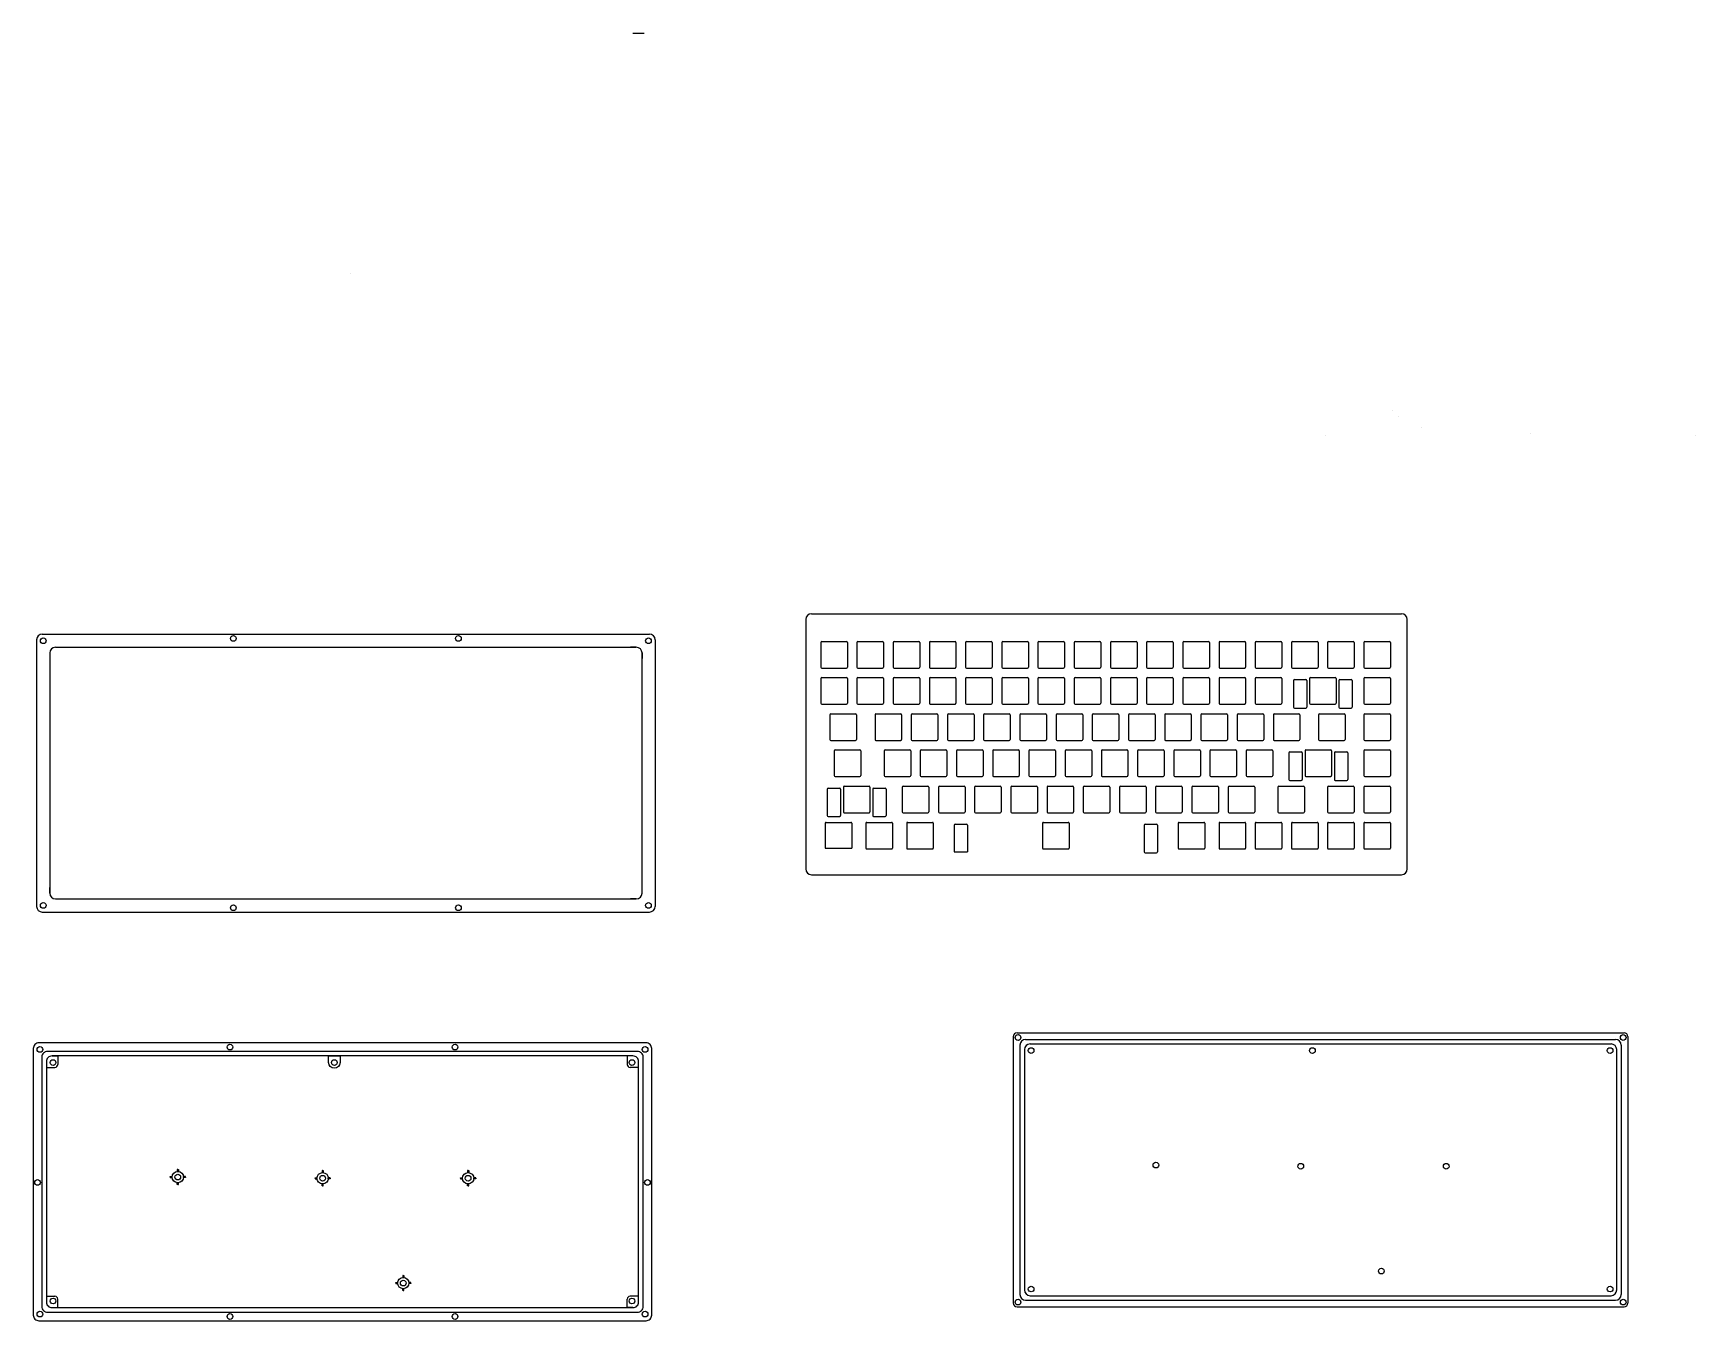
# Model space of a CAD drawing. Header units: millimetres. Extents: x -520 to 355, y 72 to 750.
import ezdxf

# ---------------------------------------------------------------- set-up
doc = ezdxf.new("R2010")
doc.units = ezdxf.units.MM

msp = doc.modelspace()

# ---------------------------------------------------------------- linework, layer by layer
at = {"color": 244}
for p, q in [((-204.25, 750.15), (-198.25, 750.15)), ((-352.75, 623.65), (-352.75, 623.65))]:
    msp.add_line(p, q, dxfattribs=at)
at = {"color": 139, "lineweight": 0}
for p, q in [((195.56, 551.45), (195.56, 551.45)), ((198.33, 548.64), (198.33, 548.64)), ((210.71, 542.59), (210.71, 542.59)), ((160.07, 538.33), (160.07, 538.33)), ((267.97, 539.34), (267.97, 539.34)), ((354.95, 538.33), (354.95, 538.33))]:
    msp.add_line(p, q, dxfattribs=at)
for p, q in [((-113.24, 441.53), (-113.24, 310.23)), ((-110.24, 444.53), (200.16, 444.53)), ((203.16, 310.23), (203.16, 441.53)), ((-517.94, 430.85), (-517.94, 290.55)), ((-514.94, 433.85), (-195.54, 433.85)), ((-192.54, 430.85), (-192.54, 290.55)), ((-105.41, 429.51), (-105.41, 416.51)), ((-104.91, 430.01), (-91.91, 430.01)), ((-91.41, 429.51), (-91.41, 416.51)), ((-86.36, 429.51), (-86.36, 416.51)), ((-85.86, 430.01), (-72.86, 430.01)), ((-72.36, 429.51), (-72.36, 416.51)), ((-67.31, 429.51), (-67.31, 416.51)), ((-66.81, 430.01), (-53.81, 430.01)), ((-53.31, 429.51), (-53.31, 416.51)), ((-48.26, 429.51), (-48.26, 416.51)), ((-47.76, 430.01), (-34.76, 430.01)), ((-34.26, 429.51), (-34.26, 416.51)), ((-29.21, 429.51), (-29.21, 416.51)), ((-28.71, 430.01), (-15.71, 430.01)), ((-15.21, 429.51), (-15.21, 416.51)), ((-10.16, 429.51), (-10.16, 416.51)), ((-9.66, 430.01), (3.34, 430.01)), ((3.84, 429.51), (3.84, 416.51)), ((8.89, 429.51), (8.89, 416.51)), ((9.39, 430.01), (22.39, 430.01)), ((22.89, 429.51), (22.89, 416.51)), ((27.94, 429.51), (27.94, 416.51)), ((28.44, 430.01), (41.44, 430.01)), ((41.94, 429.51), (41.94, 416.51)), ((46.99, 429.51), (46.99, 416.51)), ((47.49, 430.01), (60.49, 430.01)), ((60.99, 429.51), (60.99, 416.51)), ((66.04, 429.51), (66.04, 416.51)), ((66.54, 430.01), (79.54, 430.01)), ((80.04, 429.51), (80.04, 416.51)), ((85.09, 429.51), (85.09, 416.51)), ((85.59, 430.01), (98.59, 430.01)), ((99.09, 429.51), (99.09, 416.51)), ((104.14, 429.51), (104.14, 416.51)), ((104.64, 430.01), (117.64, 430.01)), ((118.14, 429.51), (118.14, 416.51)), ((123.19, 429.51), (123.19, 416.51)), ((123.69, 430.01), (136.69, 430.01)), ((137.19, 429.51), (137.19, 416.51)), ((142.24, 429.51), (142.24, 416.51)), ((142.74, 430.01), (155.74, 430.01)), ((156.24, 429.51), (156.24, 416.51)), ((161.29, 429.51), (161.29, 416.51)), ((161.79, 430.01), (174.79, 430.01)), ((175.29, 429.51), (175.29, 416.51)), ((180.34, 429.51), (180.34, 416.51)), ((180.84, 430.01), (193.84, 430.01)), ((194.34, 429.51), (194.34, 416.51)), ((-511.04, 423.95), (-511.04, 297.45)), ((-511.04, 423.95), (-511.04, 420.95)), ((-508.04, 426.95), (-202.44, 426.95)), ((-508.04, 426.95), (-505.04, 426.95)), ((-202.44, 426.95), (-205.44, 426.95)), ((-202.44, 426.95), (-203.94, 426.95)), ((-199.44, 297.45), (-199.44, 423.95)), ((-199.44, 423.95), (-199.44, 420.95)), ((-104.91, 416.01), (-91.91, 416.01)), ((-85.86, 416.01), (-72.86, 416.01)), ((-66.81, 416.01), (-53.81, 416.01)), ((-47.76, 416.01), (-34.76, 416.01)), ((-28.71, 416.01), (-15.71, 416.01)), ((-9.66, 416.01), (3.34, 416.01)), ((9.39, 416.01), (22.39, 416.01)), ((28.44, 416.01), (41.44, 416.01)), ((47.49, 416.01), (60.49, 416.01)), ((66.54, 416.01), (79.54, 416.01)), ((85.59, 416.01), (98.59, 416.01)), ((104.64, 416.01), (117.64, 416.01)), ((123.69, 416.01), (136.69, 416.01)), ((142.74, 416.01), (155.74, 416.01)), ((161.79, 416.01), (174.79, 416.01)), ((180.84, 416.01), (193.84, 416.01)), ((-105.41, 410.46), (-105.41, 397.46)), ((-104.91, 410.96), (-91.91, 410.96)), ((-91.41, 410.46), (-91.41, 397.46)), ((-86.36, 410.46), (-86.36, 397.46)), ((-85.86, 410.96), (-72.86, 410.96)), ((-72.36, 410.46), (-72.36, 397.46)), ((-67.31, 410.46), (-67.31, 397.46)), ((-66.81, 410.96), (-53.81, 410.96)), ((-53.31, 410.46), (-53.31, 397.46)), ((-48.26, 410.46), (-48.26, 397.46)), ((-47.76, 410.96), (-34.76, 410.96)), ((-34.26, 410.46), (-34.26, 397.46)), ((-29.21, 410.46), (-29.21, 397.46)), ((-28.71, 410.96), (-15.71, 410.96)), ((-15.21, 410.46), (-15.21, 397.46)), ((-10.16, 410.46), (-10.16, 397.46)), ((-9.66, 410.96), (3.34, 410.96)), ((3.84, 410.46), (3.84, 397.46)), ((8.89, 410.46), (8.89, 397.46)), ((9.39, 410.96), (22.39, 410.96)), ((22.89, 410.46), (22.89, 397.46)), ((27.94, 410.46), (27.94, 397.46)), ((28.44, 410.96), (41.44, 410.96)), ((41.94, 410.46), (41.94, 397.46)), ((46.99, 410.46), (46.99, 397.46)), ((47.49, 410.96), (60.49, 410.96)), ((60.99, 410.46), (60.99, 397.46)), ((66.04, 410.46), (66.04, 397.46)), ((66.54, 410.96), (79.54, 410.96)), ((80.04, 410.46), (80.04, 397.46)), ((85.09, 410.46), (85.09, 397.46)), ((85.59, 410.96), (98.59, 410.96)), ((99.09, 410.46), (99.09, 397.46)), ((104.14, 410.46), (104.14, 397.46)), ((104.64, 410.96), (117.64, 410.96)), ((118.14, 410.46), (118.14, 397.46)), ((123.19, 410.46), (123.19, 397.46)), ((123.69, 410.96), (136.69, 410.96)), ((137.19, 410.46), (137.19, 397.46)), ((143.32, 409.46), (143.32, 395.46)), ((143.82, 409.96), (149.82, 409.96)), ((150.32, 409.46), (150.32, 395.46)), ((151.76, 410.46), (151.76, 397.46)), ((152.26, 410.96), (165.26, 410.96)), ((165.76, 410.46), (165.76, 397.46)), ((167.2, 409.46), (167.2, 395.46)), ((167.7, 409.96), (173.7, 409.96)), ((174.2, 409.46), (174.2, 395.46)), ((180.34, 410.46), (180.34, 397.46)), ((180.84, 410.96), (193.84, 410.96)), ((194.34, 410.46), (194.34, 397.46)), ((-104.91, 396.96), (-91.91, 396.96)), ((-85.86, 396.96), (-72.86, 396.96)), ((-66.81, 396.96), (-53.81, 396.96)), ((-47.76, 396.96), (-34.76, 396.96)), ((-28.71, 396.96), (-15.71, 396.96)), ((-9.66, 396.96), (3.34, 396.96)), ((9.39, 396.96), (22.39, 396.96)), ((28.44, 396.96), (41.44, 396.96)), ((47.49, 396.96), (60.49, 396.96)), ((66.54, 396.96), (79.54, 396.96)), ((85.59, 396.96), (98.59, 396.96)), ((104.64, 396.96), (117.64, 396.96)), ((123.69, 396.96), (136.69, 396.96)), ((143.82, 394.96), (149.82, 394.96)), ((152.26, 396.96), (165.26, 396.96)), ((167.7, 394.96), (173.7, 394.96)), ((180.84, 396.96), (193.84, 396.96)), ((-100.65, 391.41), (-100.65, 378.41)), ((-100.15, 391.91), (-87.15, 391.91)), ((-86.65, 391.41), (-86.65, 378.41)), ((-76.84, 391.41), (-76.84, 378.41)), ((-76.34, 391.91), (-63.34, 391.91)), ((-62.84, 391.41), (-62.84, 378.41)), ((-57.79, 391.41), (-57.79, 378.41)), ((-57.29, 391.91), (-44.29, 391.91)), ((-43.79, 391.41), (-43.79, 378.41)), ((-38.74, 391.41), (-38.74, 378.41)), ((-38.24, 391.91), (-25.24, 391.91)), ((-24.74, 391.41), (-24.74, 378.41)), ((-19.69, 391.41), (-19.69, 378.41)), ((-19.19, 391.91), (-6.19, 391.91)), ((-5.69, 391.41), (-5.69, 378.41)), ((-0.64, 391.41), (-0.64, 378.41)), ((-0.14, 391.91), (12.86, 391.91)), ((13.36, 391.41), (13.36, 378.41)), ((18.41, 391.41), (18.41, 378.41)), ((18.91, 391.91), (31.91, 391.91)), ((32.41, 391.41), (32.41, 378.41)), ((37.46, 391.41), (37.46, 378.41)), ((37.96, 391.91), (50.96, 391.91)), ((51.46, 391.41), (51.46, 378.41)), ((56.51, 391.41), (56.51, 378.41)), ((57.01, 391.91), (70.01, 391.91)), ((70.51, 391.41), (70.51, 378.41)), ((75.56, 391.41), (75.56, 378.41)), ((76.06, 391.91), (89.06, 391.91)), ((89.56, 391.41), (89.56, 378.41)), ((94.61, 391.41), (94.61, 378.41)), ((95.11, 391.91), (108.11, 391.91)), ((108.61, 391.41), (108.61, 378.41)), ((113.66, 391.41), (113.66, 378.41)), ((114.16, 391.91), (127.16, 391.91)), ((127.66, 391.41), (127.66, 378.41)), ((132.71, 391.41), (132.71, 378.41)), ((133.21, 391.91), (146.21, 391.91)), ((146.71, 391.41), (146.71, 378.41)), ((156.52, 391.41), (156.52, 378.41)), ((157.02, 391.91), (170.02, 391.91)), ((170.52, 391.41), (170.52, 378.41)), ((180.34, 391.41), (180.34, 378.41)), ((180.84, 391.91), (193.84, 391.91)), ((194.34, 391.41), (194.34, 378.41)), ((-100.15, 377.91), (-87.15, 377.91)), ((-76.34, 377.91), (-63.34, 377.91)), ((-57.29, 377.91), (-44.29, 377.91)), ((-38.24, 377.91), (-25.24, 377.91)), ((-19.19, 377.91), (-6.19, 377.91)), ((-0.14, 377.91), (12.86, 377.91)), ((18.91, 377.91), (31.91, 377.91)), ((37.96, 377.91), (50.96, 377.91)), ((57.01, 377.91), (70.01, 377.91)), ((76.06, 377.91), (89.06, 377.91)), ((95.11, 377.91), (108.11, 377.91)), ((114.16, 377.91), (127.16, 377.91)), ((133.21, 377.91), (146.21, 377.91)), ((157.02, 377.91), (170.02, 377.91)), ((180.84, 377.91), (193.84, 377.91)), ((-98.27, 372.36), (-98.27, 359.36)), ((-97.77, 372.86), (-84.77, 372.86)), ((-84.27, 372.36), (-84.27, 359.36)), ((-72.08, 372.36), (-72.08, 359.36)), ((-71.58, 372.86), (-58.58, 372.86)), ((-58.08, 372.36), (-58.08, 359.36)), ((-53.03, 372.36), (-53.03, 359.36)), ((-52.53, 372.86), (-39.53, 372.86)), ((-39.03, 372.36), (-39.03, 359.36)), ((-33.98, 372.36), (-33.98, 359.36)), ((-33.48, 372.86), (-20.48, 372.86)), ((-19.98, 372.36), (-19.98, 359.36)), ((-14.93, 372.36), (-14.93, 359.36)), ((-14.43, 372.86), (-1.43, 372.86)), ((-0.93, 372.36), (-0.93, 359.36)), ((4.12, 372.36), (4.12, 359.36)), ((4.62, 372.86), (17.62, 372.86)), ((18.12, 372.36), (18.12, 359.36)), ((23.17, 372.36), (23.17, 359.36)), ((23.67, 372.86), (36.67, 372.86)), ((37.17, 372.36), (37.17, 359.36)), ((42.22, 372.36), (42.22, 359.36)), ((42.72, 372.86), (55.72, 372.86)), ((56.22, 372.36), (56.22, 359.36)), ((61.27, 372.36), (61.27, 359.36)), ((61.77, 372.86), (74.77, 372.86)), ((75.27, 372.36), (75.27, 359.36)), ((80.32, 372.36), (80.32, 359.36)), ((80.82, 372.86), (93.82, 372.86)), ((94.32, 372.36), (94.32, 359.36)), ((99.37, 372.36), (99.37, 359.36)), ((99.87, 372.86), (112.87, 372.86)), ((113.37, 372.36), (113.37, 359.36)), ((118.42, 372.36), (118.42, 359.36)), ((118.92, 372.86), (131.92, 372.86)), ((132.42, 372.36), (132.42, 359.36)), ((140.94, 371.36), (140.94, 357.36)), ((141.44, 371.86), (147.44, 371.86)), ((147.94, 371.36), (147.94, 357.36)), ((149.38, 372.36), (149.38, 359.36)), ((149.88, 372.86), (162.88, 372.86)), ((163.38, 372.36), (163.38, 359.36)), ((164.82, 371.36), (164.82, 357.36)), ((165.32, 371.86), (171.32, 371.86)), ((171.82, 371.36), (171.82, 357.36)), ((180.34, 372.36), (180.34, 359.36)), ((180.84, 372.86), (193.84, 372.86)), ((194.34, 372.36), (194.34, 359.36)), ((-97.77, 358.86), (-84.77, 358.86)), ((-71.58, 358.86), (-58.58, 358.86)), ((-52.53, 358.86), (-39.53, 358.86)), ((-33.48, 358.86), (-20.48, 358.86)), ((-14.43, 358.86), (-1.43, 358.86)), ((4.62, 358.86), (17.62, 358.86)), ((23.67, 358.86), (36.67, 358.86)), ((42.72, 358.86), (55.72, 358.86)), ((61.77, 358.86), (74.77, 358.86)), ((80.82, 358.86), (93.82, 358.86)), ((99.87, 358.86), (112.87, 358.86)), ((118.92, 358.86), (131.92, 358.86)), ((149.88, 358.86), (162.88, 358.86)), ((180.84, 358.86), (193.84, 358.86)), ((-101.94, 352.31), (-101.94, 338.31)), ((-101.44, 352.81), (-95.44, 352.81)), ((-94.94, 352.31), (-94.94, 338.31)), ((-93.51, 353.31), (-93.51, 340.31)), ((-93.01, 353.81), (-80.01, 353.81)), ((-79.51, 353.31), (-79.51, 340.31)), ((-78.07, 352.31), (-78.07, 338.31)), ((-77.57, 352.81), (-71.57, 352.81)), ((-71.07, 352.31), (-71.07, 338.31)), ((-62.55, 353.31), (-62.55, 340.31)), ((-62.05, 353.81), (-49.05, 353.81)), ((-48.55, 353.31), (-48.55, 340.31)), ((-43.5, 353.31), (-43.5, 340.31)), ((-43, 353.81), (-30, 353.81)), ((-29.5, 353.31), (-29.5, 340.31)), ((-24.45, 353.31), (-24.45, 340.31)), ((-23.95, 353.81), (-10.95, 353.81)), ((-10.45, 353.31), (-10.45, 340.31)), ((-5.4, 353.31), (-5.4, 340.31)), ((-4.9, 353.81), (8.1, 353.81)), ((8.6, 353.31), (8.6, 340.31)), ((13.65, 353.31), (13.65, 340.31)), ((14.15, 353.81), (27.15, 353.81)), ((27.65, 353.31), (27.65, 340.31)), ((32.7, 353.31), (32.7, 340.31)), ((33.2, 353.81), (46.2, 353.81)), ((46.7, 353.31), (46.7, 340.31)), ((51.75, 353.31), (51.75, 340.31)), ((52.25, 353.81), (65.25, 353.81)), ((65.75, 353.31), (65.75, 340.31)), ((70.8, 353.31), (70.8, 340.31)), ((71.3, 353.81), (84.3, 353.81)), ((84.8, 353.31), (84.8, 340.31)), ((89.85, 353.31), (89.85, 340.31)), ((90.35, 353.81), (103.35, 353.81)), ((103.85, 353.31), (103.85, 340.31)), ((108.9, 353.31), (108.9, 340.31)), ((109.4, 353.81), (122.4, 353.81)), ((122.9, 353.31), (122.9, 340.31)), ((135.09, 353.31), (135.09, 340.31)), ((135.59, 353.81), (148.59, 353.81)), ((141.44, 356.86), (147.44, 356.86)), ((149.09, 353.31), (149.09, 340.31)), ((161.29, 353.31), (161.29, 340.31)), ((161.79, 353.81), (174.79, 353.81)), ((165.32, 356.86), (171.32, 356.86)), ((175.29, 353.31), (175.29, 340.31)), ((180.34, 353.31), (180.34, 340.31)), ((180.84, 353.81), (193.84, 353.81)), ((194.34, 353.31), (194.34, 340.31)), ((-103.03, 334.26), (-103.03, 321.26)), ((-102.53, 334.76), (-89.53, 334.76)), ((-101.44, 337.81), (-95.44, 337.81)), ((-93.01, 339.81), (-80.01, 339.81)), ((-89.03, 334.26), (-89.03, 321.26)), ((-81.6, 334.26), (-81.6, 321.26)), ((-81.1, 334.76), (-68.1, 334.76)), ((-77.57, 337.81), (-71.57, 337.81)), ((-67.6, 334.26), (-67.6, 321.26)), ((-62.05, 339.81), (-49.05, 339.81)), ((-60.17, 334.26), (-60.17, 321.26)), ((-59.67, 334.76), (-46.67, 334.76)), ((-46.17, 334.26), (-46.17, 321.26)), ((-43, 339.81), (-30, 339.81)), ((-35.23, 333.26), (-35.23, 319.26)), ((-34.73, 333.76), (-28.73, 333.76)), ((-28.23, 333.26), (-28.23, 319.26)), ((-23.95, 339.81), (-10.95, 339.81)), ((-4.9, 339.81), (8.1, 339.81)), ((11.27, 334.26), (11.27, 321.26)), ((11.77, 334.76), (24.77, 334.76)), ((14.15, 339.81), (27.15, 339.81)), ((25.27, 334.26), (25.27, 321.26)), ((33.2, 339.81), (46.2, 339.81)), ((52.25, 339.81), (65.25, 339.81)), ((64.77, 333.26), (64.77, 319.26)), ((65.27, 333.76), (71.27, 333.76)), ((71.3, 339.81), (84.3, 339.81)), ((71.77, 333.26), (71.77, 319.26)), ((82.71, 334.26), (82.71, 321.26)), ((83.21, 334.76), (96.21, 334.76)), ((90.35, 339.81), (103.35, 339.81)), ((96.71, 334.26), (96.71, 321.26)), ((104.14, 334.26), (104.14, 321.26)), ((104.64, 334.76), (117.64, 334.76)), ((109.4, 339.81), (122.4, 339.81)), ((118.14, 334.26), (118.14, 321.26)), ((123.19, 334.26), (123.19, 321.26)), ((123.69, 334.76), (136.69, 334.76)), ((135.59, 339.81), (148.59, 339.81)), ((137.19, 334.26), (137.19, 321.26)), ((142.24, 334.26), (142.24, 321.26)), ((142.74, 334.76), (155.74, 334.76)), ((156.24, 334.26), (156.24, 321.26)), ((161.29, 334.26), (161.29, 321.26)), ((161.79, 339.81), (174.79, 339.81)), ((161.79, 334.76), (174.79, 334.76)), ((175.29, 334.26), (175.29, 321.26)), ((180.34, 334.26), (180.34, 321.26)), ((180.84, 339.81), (193.84, 339.81)), ((180.84, 334.76), (193.84, 334.76)), ((194.34, 334.26), (194.34, 321.26)), ((-103.03, 321.26), (-89.03, 321.26)), ((-81.1, 320.76), (-68.1, 320.76)), ((-59.67, 320.76), (-46.67, 320.76)), ((-35.23, 319.26), (-28.23, 319.26)), ((11.77, 320.76), (24.77, 320.76)), ((65.27, 318.76), (71.27, 318.76)), ((83.21, 320.76), (96.21, 320.76)), ((104.64, 320.76), (117.64, 320.76)), ((123.69, 320.76), (136.69, 320.76)), ((142.74, 320.76), (155.74, 320.76)), ((161.79, 320.76), (174.79, 320.76)), ((180.84, 320.76), (193.84, 320.76)), ((-110.24, 307.23), (200.16, 307.23)), ((-511.04, 297.45), (-511.04, 300.45)), ((-199.44, 297.45), (-199.44, 300.45)), ((-508.04, 294.45), (-202.44, 294.45)), ((-508.04, 294.45), (-505.04, 294.45)), ((-202.44, 294.45), (-205.44, 294.45)), ((-514.94, 287.55), (-195.54, 287.55)), ((-4.12, 222.03), (-4.12, 81.73)), ((-2.12, 224.03), (317.28, 224.03)), ((2.38, 220.53), (312.78, 220.53)), ((319.28, 222.03), (319.28, 81.73)), ((-509.81, 211.82), (-506.81, 211.82)), ((-506.81, 211.82), (-506.81, 207.32)), ((-364.31, 211.82), (-358.31, 211.82)), ((-207.21, 211.82), (-207.21, 207.32)), ((-0.62, 217.53), (-0.62, 86.23)), ((1.78, 215.13), (1.78, 88.63)), ((4.78, 218.13), (310.38, 218.13)), ((313.38, 88.63), (313.38, 215.13)), ((315.78, 217.53), (315.78, 86.23)), ((-512.81, 205.82), (-508.31, 205.82)), ((-201.21, 205.82), (-205.71, 205.82)), ((-443.66, 152.07), (-443.96, 152.07)), ((-443.96, 152.07), (-443.96, 151.05)), ((-443.96, 151.05), (-443.36, 151.05)), ((-443.66, 152.07), (-443.36, 152.07)), ((-443.36, 152.07), (-443.36, 151.05)), ((-367.45, 151.43), (-367.75, 151.43)), ((-367.75, 151.43), (-367.75, 150.41)), ((-367.75, 150.41), (-367.15, 150.41)), ((-367.45, 151.43), (-367.15, 151.43)), ((-367.15, 151.43), (-367.15, 150.41)), ((-290.93, 151.43), (-291.23, 151.43)), ((-291.23, 151.43), (-291.23, 150.41)), ((-291.23, 150.41), (-290.63, 150.41)), ((-290.93, 151.43), (-290.63, 151.43)), ((-290.63, 151.43), (-290.63, 150.41)), ((-447.66, 148.07), (-447.66, 148.37)), ((-447.66, 148.37), (-446.65, 148.37)), ((-447.66, 148.07), (-447.66, 147.77)), ((-447.66, 147.77), (-446.65, 147.77)), ((-446.65, 147.77), (-446.65, 148.37)), ((-443.96, 144.07), (-443.96, 145.08)), ((-443.36, 145.08), (-443.96, 145.08)), ((-443.66, 144.07), (-443.96, 144.07)), ((-443.66, 144.07), (-443.36, 144.07)), ((-443.36, 144.07), (-443.36, 145.08)), ((-439.66, 148.37), (-440.68, 148.37)), ((-440.68, 147.77), (-440.68, 148.37)), ((-439.66, 147.77), (-440.68, 147.77)), ((-439.66, 148.07), (-439.66, 148.37)), ((-439.66, 148.07), (-439.66, 147.77)), ((-371.45, 147.43), (-371.45, 147.73)), ((-371.45, 147.73), (-370.44, 147.73)), ((-371.45, 147.43), (-371.45, 147.13)), ((-371.45, 147.13), (-370.44, 147.13)), ((-370.44, 147.13), (-370.44, 147.73)), ((-367.75, 143.43), (-367.75, 144.44)), ((-367.15, 144.44), (-367.75, 144.44)), ((-367.45, 143.43), (-367.75, 143.43)), ((-367.45, 143.43), (-367.15, 143.43)), ((-367.15, 143.43), (-367.15, 144.44)), ((-363.45, 147.73), (-364.47, 147.73)), ((-364.47, 147.13), (-364.47, 147.73)), ((-363.45, 147.13), (-364.47, 147.13)), ((-363.45, 147.43), (-363.45, 147.73)), ((-363.45, 147.43), (-363.45, 147.13)), ((-294.93, 147.43), (-294.93, 147.73)), ((-294.93, 147.73), (-293.92, 147.73)), ((-294.93, 147.43), (-294.93, 147.13)), ((-294.93, 147.13), (-293.92, 147.13)), ((-293.92, 147.13), (-293.92, 147.73)), ((-291.23, 143.43), (-291.23, 144.44)), ((-290.63, 144.44), (-291.23, 144.44)), ((-290.93, 143.43), (-291.23, 143.43)), ((-290.93, 143.43), (-290.63, 143.43)), ((-290.63, 143.43), (-290.63, 144.44)), ((-286.93, 147.73), (-287.95, 147.73)), ((-287.95, 147.13), (-287.95, 147.73)), ((-286.93, 147.13), (-287.95, 147.13)), ((-286.93, 147.43), (-286.93, 147.73)), ((-286.93, 147.43), (-286.93, 147.13)), ((-325.04, 96.27), (-325.34, 96.27)), ((-325.34, 96.27), (-325.34, 95.25)), ((-325.04, 96.27), (-324.74, 96.27)), ((-324.74, 96.27), (-324.74, 95.25)), ((-329.04, 92.27), (-329.04, 92.57)), ((-329.04, 92.57), (-328.03, 92.57)), ((-329.04, 92.27), (-329.04, 91.97)), ((-329.04, 91.97), (-328.03, 91.97)), ((-328.03, 91.97), (-328.03, 92.57)), ((-325.34, 95.25), (-324.74, 95.25)), ((-325.34, 88.27), (-325.34, 89.28)), ((-325.34, 89.28), (-324.74, 89.28)), ((-325.04, 88.27), (-325.34, 88.27)), ((-325.04, 88.27), (-324.74, 88.27)), ((-324.74, 88.27), (-324.74, 89.28)), ((-321.04, 92.57), (-322.06, 92.57)), ((-322.06, 92.57), (-322.06, 91.97)), ((-321.04, 91.97), (-322.06, 91.97)), ((-321.04, 92.27), (-321.04, 92.57)), ((-321.04, 92.27), (-321.04, 91.97)), ((-512.81, 85.32), (-512.81, 85.32)), ((-512.81, 85.32), (-508.31, 85.32)), ((-509.81, 79.32), (-506.81, 79.32)), ((-506.81, 79.32), (-506.81, 83.82)), ((-207.21, 79.32), (-207.21, 83.82)), ((-204.21, 79.32), (-207.21, 79.32)), ((-201.21, 85.32), (-205.71, 85.32)), ((-201.21, 82.32), (-201.21, 85.32)), ((-2.12, 79.73), (317.28, 79.73)), ((2.38, 83.23), (312.78, 83.23)), ((4.78, 85.63), (310.38, 85.63))]:
    msp.add_line(p, q)
for points in [[(-519.71, 215.72), (-519.71, 75.42, 0.414214), (-516.71, 72.42), (-197.31, 72.42, 0.414214), (-194.31, 75.42), (-194.31, 215.72, 0.414214), (-197.31, 218.72), (-516.71, 218.72, 0.414214)], [(-512.21, 76.92), (-201.81, 76.92, 0.414214), (-198.81, 79.92), (-198.81, 211.22, 0.414214), (-201.81, 214.22), (-512.21, 214.22, 0.414214), (-515.21, 211.22), (-515.21, 79.92, 0.414214)], [(-201.21, 82.32), (-201.21, 205.82), (-201.21, 208.82, 0.414214), (-204.21, 211.82), (-207.21, 211.82), (-509.81, 211.82, 0.414214), (-512.81, 208.82), (-512.81, 205.82), (-512.81, 82.32, 0.414214), (-509.81, 79.32), (-204.21, 79.32, 0.414214)], [(-364.31, 211.82), (-358.31, 211.82), (-358.31, 208.32, -1), (-364.31, 208.32)]]:
    msp.add_lwpolyline(points, format="xyb", close=True)
for centre, radius in [((-514.44, 430.35), 1.5), ((-414.44, 431.6), 1.5), ((-296.04, 431.6), 1.5), ((-196.04, 430.35), 1.5), ((-514.44, 291.05), 1.5), ((-414.44, 289.8), 1.5), ((-296.04, 289.8), 1.5), ((-196.04, 291.05), 1.5), ((-1.62, 221.53), 1.5), ((316.78, 221.53), 1.5), ((-516.21, 215.22), 1.5), ((-416.21, 216.47), 1.5), ((-297.81, 216.47), 1.5), ((-197.81, 215.22), 1.5), ((5.28, 214.63), 1.5), ((153.28, 214.63), 1.5), ((309.88, 214.63), 1.5), ((-509.31, 208.32), 1.5), ((-361.31, 208.32), 1.5), ((-204.71, 208.32), 1.5), ((-443.66, 148.07), 3), ((-443.66, 148.07), 1.5), ((-367.45, 147.43), 3), ((-367.45, 147.43), 1.5), ((-290.93, 147.43), 3), ((-290.93, 147.43), 1.5), ((70.93, 154.38), 1.5), ((147.14, 153.74), 1.5), ((223.66, 153.74), 1.5), ((-517.46, 145.22), 1.5), ((-196.56, 145.22), 1.5), ((189.55, 98.58), 1.5), ((-325.04, 92.27), 3), ((-325.04, 92.27), 1.5), ((5.28, 89.13), 1.5), ((309.88, 89.13), 1.5), ((-509.31, 82.82), 1.5), ((-204.71, 82.82), 1.5), ((-1.62, 82.23), 1.5), ((316.78, 82.23), 1.5), ((-516.21, 75.92), 1.5), ((-416.21, 74.67), 1.5), ((-297.81, 74.67), 1.5), ((-197.81, 75.92), 1.5)]:
    msp.add_circle(centre, radius)
for centre, radius, start, end in [((-110.24, 441.53), 3, 90, 180), ((200.16, 441.53), 3, 0, 90), ((-514.94, 430.85), 3, 90, 180), ((-195.54, 430.85), 3, 0, 90), ((-104.91, 429.51), 0.5, 90, 180), ((-91.91, 429.51), 0.5, 0, 90), ((-85.86, 429.51), 0.5, 90, 180), ((-72.86, 429.51), 0.5, 0, 90), ((-66.81, 429.51), 0.5, 90, 180), ((-53.81, 429.51), 0.5, 0, 90), ((-47.76, 429.51), 0.5, 90, 180), ((-34.76, 429.51), 0.5, 0, 90), ((-28.71, 429.51), 0.5, 90, 180), ((-15.71, 429.51), 0.5, 0, 90), ((-9.66, 429.51), 0.5, 90, 180), ((3.34, 429.51), 0.5, 0, 90), ((9.39, 429.51), 0.5, 90, 180), ((22.39, 429.51), 0.5, 0, 90), ((28.44, 429.51), 0.5, 90, 180), ((41.44, 429.51), 0.5, 0, 90), ((47.49, 429.51), 0.5, 90, 180), ((60.49, 429.51), 0.5, 0, 90), ((66.54, 429.51), 0.5, 90, 180), ((79.54, 429.51), 0.5, 0, 90), ((85.59, 429.51), 0.5, 90, 180), ((98.59, 429.51), 0.5, 0, 90), ((104.64, 429.51), 0.5, 90, 180), ((117.64, 429.51), 0.5, 0, 90), ((123.69, 429.51), 0.5, 90, 180), ((136.69, 429.51), 0.5, 0, 90), ((142.74, 429.51), 0.5, 90, 180), ((155.74, 429.51), 0.5, 0, 90), ((161.79, 429.51), 0.5, 90, 180), ((174.79, 429.51), 0.5, 0, 90), ((180.84, 429.51), 0.5, 90, 180), ((193.84, 429.51), 0.5, 0, 90), ((-508.04, 423.95), 3, 90, 180), ((-202.44, 423.95), 3, 0, 90), ((-104.91, 416.51), 0.5, 180, 270), ((-91.91, 416.51), 0.5, 270, 0), ((-85.86, 416.51), 0.5, 180, 270), ((-72.86, 416.51), 0.5, 270, 0), ((-66.81, 416.51), 0.5, 180, 270), ((-53.81, 416.51), 0.5, 270, 0), ((-47.76, 416.51), 0.5, 180, 270), ((-34.76, 416.51), 0.5, 270, 0), ((-28.71, 416.51), 0.5, 180, 270), ((-15.71, 416.51), 0.5, 270, 0), ((-9.66, 416.51), 0.5, 180, 270), ((3.34, 416.51), 0.5, 270, 0), ((9.39, 416.51), 0.5, 180, 270), ((22.39, 416.51), 0.5, 270, 0), ((28.44, 416.51), 0.5, 180, 270), ((41.44, 416.51), 0.5, 270, 0), ((47.49, 416.51), 0.5, 180, 270), ((60.49, 416.51), 0.5, 270, 0), ((66.54, 416.51), 0.5, 180, 270), ((79.54, 416.51), 0.5, 270, 0), ((85.59, 416.51), 0.5, 180, 270), ((98.59, 416.51), 0.5, 270, 0), ((104.64, 416.51), 0.5, 180, 270), ((117.64, 416.51), 0.5, 270, 0), ((123.69, 416.51), 0.5, 180, 270), ((136.69, 416.51), 0.5, 270, 0), ((142.74, 416.51), 0.5, 180, 270), ((155.74, 416.51), 0.5, 270, 0), ((161.79, 416.51), 0.5, 180, 270), ((174.79, 416.51), 0.5, 270, 0), ((180.84, 416.51), 0.5, 180, 270), ((193.84, 416.51), 0.5, 270, 0), ((-104.91, 410.46), 0.5, 90, 180), ((-91.91, 410.46), 0.5, 0, 90), ((-85.86, 410.46), 0.5, 90, 180), ((-72.86, 410.46), 0.5, 0, 90), ((-66.81, 410.46), 0.5, 90, 180), ((-53.81, 410.46), 0.5, 0, 90), ((-47.76, 410.46), 0.5, 90, 180), ((-34.76, 410.46), 0.5, 0, 90), ((-28.71, 410.46), 0.5, 90, 180), ((-15.71, 410.46), 0.5, 0, 90), ((-9.66, 410.46), 0.5, 90, 180), ((3.34, 410.46), 0.5, 0, 90), ((9.39, 410.46), 0.5, 90, 180), ((22.39, 410.46), 0.5, 0, 90), ((28.44, 410.46), 0.5, 90, 180), ((41.44, 410.46), 0.5, 0, 90), ((47.49, 410.46), 0.5, 90, 180), ((60.49, 410.46), 0.5, 0, 90), ((66.54, 410.46), 0.5, 90, 180), ((79.54, 410.46), 0.5, 0, 90), ((85.59, 410.46), 0.5, 90, 180), ((98.59, 410.46), 0.5, 0, 90), ((104.64, 410.46), 0.5, 90, 180), ((117.64, 410.46), 0.5, 0, 90), ((123.69, 410.46), 0.5, 90, 180), ((136.69, 410.46), 0.5, 0, 90), ((143.82, 409.46), 0.5, 90, 180), ((149.82, 409.46), 0.5, 0, 90), ((152.26, 410.46), 0.5, 90, 180), ((165.26, 410.46), 0.5, 0, 90), ((167.7, 409.46), 0.5, 90, 180), ((173.7, 409.46), 0.5, 0, 90), ((180.84, 410.46), 0.5, 90, 180), ((193.84, 410.46), 0.5, 0, 90), ((-104.91, 397.46), 0.5, 180, 270), ((-91.91, 397.46), 0.5, 270, 0), ((-85.86, 397.46), 0.5, 180, 270), ((-72.86, 397.46), 0.5, 270, 0), ((-66.81, 397.46), 0.5, 180, 270), ((-53.81, 397.46), 0.5, 270, 0), ((-47.76, 397.46), 0.5, 180, 270), ((-34.76, 397.46), 0.5, 270, 0), ((-28.71, 397.46), 0.5, 180, 270), ((-15.71, 397.46), 0.5, 270, 0), ((-9.66, 397.46), 0.5, 180, 270), ((3.34, 397.46), 0.5, 270, 0), ((9.39, 397.46), 0.5, 180, 270), ((22.39, 397.46), 0.5, 270, 0), ((28.44, 397.46), 0.5, 180, 270), ((41.44, 397.46), 0.5, 270, 0), ((47.49, 397.46), 0.5, 180, 270), ((60.49, 397.46), 0.5, 270, 0), ((66.54, 397.46), 0.5, 180, 270), ((79.54, 397.46), 0.5, 270, 0), ((85.59, 397.46), 0.5, 180, 270), ((98.59, 397.46), 0.5, 270, 0), ((104.64, 397.46), 0.5, 180, 270), ((117.64, 397.46), 0.5, 270, 0), ((123.69, 397.46), 0.5, 180, 270), ((136.69, 397.46), 0.5, 270, 0), ((143.82, 395.46), 0.5, 180, 270), ((149.82, 395.46), 0.5, 270, 0), ((152.26, 397.46), 0.5, 180, 270), ((165.26, 397.46), 0.5, 270, 0), ((167.7, 395.46), 0.5, 180, 270), ((173.7, 395.46), 0.5, 270, 0), ((180.84, 397.46), 0.5, 180, 270), ((193.84, 397.46), 0.5, 270, 0), ((-100.15, 391.41), 0.5, 90, 180), ((-87.15, 391.41), 0.5, 0, 90), ((-76.34, 391.41), 0.5, 90, 180), ((-63.34, 391.41), 0.5, 0, 90), ((-57.29, 391.41), 0.5, 90, 180), ((-44.29, 391.41), 0.5, 0, 90), ((-38.24, 391.41), 0.5, 90, 180), ((-25.24, 391.41), 0.5, 0, 90), ((-19.19, 391.41), 0.5, 90, 180), ((-6.19, 391.41), 0.5, 0, 90), ((-0.14, 391.41), 0.5, 90, 180), ((12.86, 391.41), 0.5, 0, 90), ((18.91, 391.41), 0.5, 90, 180), ((31.91, 391.41), 0.5, 0, 90), ((37.96, 391.41), 0.5, 90, 180), ((50.96, 391.41), 0.5, 0, 90), ((57.01, 391.41), 0.5, 90, 180), ((70.01, 391.41), 0.5, 0, 90), ((76.06, 391.41), 0.5, 90, 180), ((89.06, 391.41), 0.5, 0, 90), ((95.11, 391.41), 0.5, 90, 180), ((108.11, 391.41), 0.5, 0, 90), ((114.16, 391.41), 0.5, 90, 180), ((127.16, 391.41), 0.5, 0, 90), ((133.21, 391.41), 0.5, 90, 180), ((146.21, 391.41), 0.5, 0, 90), ((157.02, 391.41), 0.5, 90, 180), ((170.02, 391.41), 0.5, 0, 90), ((180.84, 391.41), 0.5, 90, 180), ((193.84, 391.41), 0.5, 0, 90), ((-100.15, 378.41), 0.5, 180, 270), ((-87.15, 378.41), 0.5, 270, 0), ((-76.34, 378.41), 0.5, 180, 270), ((-63.34, 378.41), 0.5, 270, 0), ((-57.29, 378.41), 0.5, 180, 270), ((-44.29, 378.41), 0.5, 270, 0), ((-38.24, 378.41), 0.5, 180, 270), ((-25.24, 378.41), 0.5, 270, 0), ((-19.19, 378.41), 0.5, 180, 270), ((-6.19, 378.41), 0.5, 270, 0), ((-0.14, 378.41), 0.5, 180, 270), ((12.86, 378.41), 0.5, 270, 0), ((18.91, 378.41), 0.5, 180, 270), ((31.91, 378.41), 0.5, 270, 0), ((37.96, 378.41), 0.5, 180, 270), ((50.96, 378.41), 0.5, 270, 0), ((57.01, 378.41), 0.5, 180, 270), ((70.01, 378.41), 0.5, 270, 0), ((76.06, 378.41), 0.5, 180, 270), ((89.06, 378.41), 0.5, 270, 0), ((95.11, 378.41), 0.5, 180, 270), ((108.11, 378.41), 0.5, 270, 0), ((114.16, 378.41), 0.5, 180, 270), ((127.16, 378.41), 0.5, 270, 0), ((133.21, 378.41), 0.5, 180, 270), ((146.21, 378.41), 0.5, 270, 0), ((157.02, 378.41), 0.5, 180, 270), ((170.02, 378.41), 0.5, 270, 0), ((180.84, 378.41), 0.5, 180, 270), ((193.84, 378.41), 0.5, 270, 0), ((-97.77, 372.36), 0.5, 90, 180), ((-84.77, 372.36), 0.5, 0, 90), ((-71.58, 372.36), 0.5, 90, 180), ((-58.58, 372.36), 0.5, 0, 90), ((-52.53, 372.36), 0.5, 90, 180), ((-39.53, 372.36), 0.5, 0, 90), ((-33.48, 372.36), 0.5, 90, 180), ((-20.48, 372.36), 0.5, 0, 90), ((-14.43, 372.36), 0.5, 90, 180), ((-1.43, 372.36), 0.5, 0, 90), ((4.62, 372.36), 0.5, 90, 180), ((17.62, 372.36), 0.5, 0, 90), ((23.67, 372.36), 0.5, 90, 180), ((36.67, 372.36), 0.5, 0, 90), ((42.72, 372.36), 0.5, 90, 180), ((55.72, 372.36), 0.5, 0, 90), ((61.77, 372.36), 0.5, 90, 180), ((74.77, 372.36), 0.5, 0, 90), ((80.82, 372.36), 0.5, 90, 180), ((93.82, 372.36), 0.5, 0, 90), ((99.87, 372.36), 0.5, 90, 180), ((112.87, 372.36), 0.5, 0, 90), ((118.92, 372.36), 0.5, 90, 180), ((131.92, 372.36), 0.5, 0, 90), ((141.44, 371.36), 0.5, 90, 180), ((147.44, 371.36), 0.5, 0, 90), ((149.88, 372.36), 0.5, 90, 180), ((162.88, 372.36), 0.5, 0, 90), ((165.32, 371.36), 0.5, 90, 180), ((171.32, 371.36), 0.5, 0, 90), ((180.84, 372.36), 0.5, 90, 180), ((193.84, 372.36), 0.5, 0, 90), ((-97.77, 359.36), 0.5, 180, 270), ((-84.77, 359.36), 0.5, 270, 0), ((-71.58, 359.36), 0.5, 180, 270), ((-58.58, 359.36), 0.5, 270, 0), ((-52.53, 359.36), 0.5, 180, 270), ((-39.53, 359.36), 0.5, 270, 0), ((-33.48, 359.36), 0.5, 180, 270), ((-20.48, 359.36), 0.5, 270, 0), ((-14.43, 359.36), 0.5, 180, 270), ((-1.43, 359.36), 0.5, 270, 0), ((4.62, 359.36), 0.5, 180, 270), ((17.62, 359.36), 0.5, 270, 0), ((23.67, 359.36), 0.5, 180, 270), ((36.67, 359.36), 0.5, 270, 0), ((42.72, 359.36), 0.5, 180, 270), ((55.72, 359.36), 0.5, 270, 0), ((61.77, 359.36), 0.5, 180, 270), ((74.77, 359.36), 0.5, 270, 0), ((80.82, 359.36), 0.5, 180, 270), ((93.82, 359.36), 0.5, 270, 0), ((99.87, 359.36), 0.5, 180, 270), ((112.87, 359.36), 0.5, 270, 0), ((118.92, 359.36), 0.5, 180, 270), ((131.92, 359.36), 0.5, 270, 0), ((149.88, 359.36), 0.5, 180, 270), ((162.88, 359.36), 0.5, 270, 0), ((180.84, 359.36), 0.5, 180, 270), ((193.84, 359.36), 0.5, 270, 0), ((-101.44, 352.31), 0.5, 90, 180), ((-95.44, 352.31), 0.5, 0, 90), ((-93.01, 353.31), 0.5, 90, 180), ((-80.01, 353.31), 0.5, 0, 90), ((-77.57, 352.31), 0.5, 90, 180), ((-71.57, 352.31), 0.5, 0, 90), ((-62.05, 353.31), 0.5, 90, 180), ((-49.05, 353.31), 0.5, 0, 90), ((-43, 353.31), 0.5, 90, 180), ((-30, 353.31), 0.5, 0, 90), ((-23.95, 353.31), 0.5, 90, 180), ((-10.95, 353.31), 0.5, 0, 90), ((-4.9, 353.31), 0.5, 90, 180), ((8.1, 353.31), 0.5, 0, 90), ((14.15, 353.31), 0.5, 90, 180), ((27.15, 353.31), 0.5, 0, 90), ((33.2, 353.31), 0.5, 90, 180), ((46.2, 353.31), 0.5, 0, 90), ((52.25, 353.31), 0.5, 90, 180), ((65.25, 353.31), 0.5, 0, 90), ((71.3, 353.31), 0.5, 90, 180), ((84.3, 353.31), 0.5, 0, 90), ((90.35, 353.31), 0.5, 90, 180), ((103.35, 353.31), 0.5, 0, 90), ((109.4, 353.31), 0.5, 90, 180), ((122.4, 353.31), 0.5, 0, 90), ((135.59, 353.31), 0.5, 90, 180), ((141.44, 357.36), 0.5, 180, 270), ((147.44, 357.36), 0.5, 270, 0), ((148.59, 353.31), 0.5, 0, 90), ((161.79, 353.31), 0.5, 90, 180), ((165.32, 357.36), 0.5, 180, 270), ((171.32, 357.36), 0.5, 270, 0), ((174.79, 353.31), 0.5, 0, 90), ((180.84, 353.31), 0.5, 90, 180), ((193.84, 353.31), 0.5, 0, 90), ((-102.53, 334.26), 0.5, 90, 180), ((-101.44, 338.31), 0.5, 180, 270), ((-95.44, 338.31), 0.5, 270, 0), ((-93.01, 340.31), 0.5, 180, 270), ((-89.53, 334.26), 0.5, 0, 90), ((-81.1, 334.26), 0.5, 90, 180), ((-80.01, 340.31), 0.5, 270, 0), ((-77.57, 338.31), 0.5, 180, 270), ((-71.57, 338.31), 0.5, 270, 0), ((-68.1, 334.26), 0.5, 0, 90), ((-62.05, 340.31), 0.5, 180, 270), ((-59.67, 334.26), 0.5, 90, 180), ((-49.05, 340.31), 0.5, 270, 0), ((-46.67, 334.26), 0.5, 0, 90), ((-43, 340.31), 0.5, 180, 270), ((-34.73, 333.26), 0.5, 90, 180), ((-30, 340.31), 0.5, 270, 0), ((-28.73, 333.26), 0.5, 0, 90), ((-23.95, 340.31), 0.5, 180, 270), ((-10.95, 340.31), 0.5, 270, 0), ((-4.9, 340.31), 0.5, 180, 270), ((8.1, 340.31), 0.5, 270, 0), ((11.77, 334.26), 0.5, 90, 180), ((14.15, 340.31), 0.5, 180, 270), ((24.77, 334.26), 0.5, 0, 90), ((27.15, 340.31), 0.5, 270, 0), ((33.2, 340.31), 0.5, 180, 270), ((46.2, 340.31), 0.5, 270, 0), ((52.25, 340.31), 0.5, 180, 270), ((65.27, 333.26), 0.5, 90, 180), ((65.25, 340.31), 0.5, 270, 0), ((71.3, 340.31), 0.5, 180, 270), ((71.27, 333.26), 0.5, 0, 90), ((83.21, 334.26), 0.5, 90, 180), ((84.3, 340.31), 0.5, 270, 0), ((90.35, 340.31), 0.5, 180, 270), ((96.21, 334.26), 0.5, 0, 90), ((103.35, 340.31), 0.5, 270, 0), ((104.64, 334.26), 0.5, 90, 180), ((109.4, 340.31), 0.5, 180, 270), ((117.64, 334.26), 0.5, 0, 90), ((122.4, 340.31), 0.5, 270, 0), ((123.69, 334.26), 0.5, 90, 180), ((135.59, 340.31), 0.5, 180, 270), ((136.69, 334.26), 0.5, 0, 90), ((142.74, 334.26), 0.5, 90, 180), ((148.59, 340.31), 0.5, 270, 0), ((155.74, 334.26), 0.5, 0, 90), ((161.79, 340.31), 0.5, 180, 270), ((161.79, 334.26), 0.5, 90, 180), ((174.79, 340.31), 0.5, 270, 0), ((174.79, 334.26), 0.5, 0, 90), ((180.84, 340.31), 0.5, 180, 270), ((180.84, 334.26), 0.5, 90, 180), ((193.84, 340.31), 0.5, 270, 0), ((193.84, 334.26), 0.5, 0, 90), ((-81.1, 321.26), 0.5, 180, 270), ((-68.1, 321.26), 0.5, 270, 0), ((-59.67, 321.26), 0.5, 180, 270), ((-46.67, 321.26), 0.5, 270, 0), ((11.77, 321.26), 0.5, 180, 270), ((24.77, 321.26), 0.5, 270, 0), ((65.27, 319.26), 0.5, 180, 270), ((71.27, 319.26), 0.5, 270, 0), ((83.21, 321.26), 0.5, 180, 270), ((96.21, 321.26), 0.5, 270, 0), ((104.64, 321.26), 0.5, 180, 270), ((117.64, 321.26), 0.5, 270, 0), ((123.69, 321.26), 0.5, 180, 270), ((136.69, 321.26), 0.5, 270, 0), ((142.74, 321.26), 0.5, 180, 270), ((155.74, 321.26), 0.5, 270, 0), ((161.79, 321.26), 0.5, 180, 270), ((174.79, 321.26), 0.5, 270, 0), ((180.84, 321.26), 0.5, 180, 270), ((193.84, 321.26), 0.5, 270, 0), ((-110.24, 310.23), 3, 180, 270), ((200.16, 310.23), 3, 270, 0), ((-508.04, 297.45), 3, 180, 270), ((-202.44, 297.45), 3, 270, 0), ((-514.94, 290.55), 3, 180, 270), ((-195.54, 290.55), 3, 270, 0), ((-2.12, 222.03), 2, 90, 180), ((2.38, 217.53), 3, 90, 180), ((312.78, 217.53), 3, 0, 90), ((317.28, 222.03), 2, 0, 90), ((4.78, 215.13), 3, 90, 180), ((310.38, 215.13), 3, 0, 90), ((-508.31, 207.32), 1.5, 270, 0), ((-205.71, 207.32), 1.5, 180, 270), ((4.78, 88.63), 3, 180, 270), ((310.38, 88.63), 3, 270, 0), ((-508.31, 83.82), 1.5, 0, 90), ((-205.71, 83.82), 1.5, 90, 180), ((-2.12, 81.73), 2, 180, 270), ((2.38, 86.23), 3, 180, 270), ((312.78, 86.23), 3, 270, 0), ((317.28, 81.73), 2, 270, 0)]:
    msp.add_arc(centre, radius, start, end)

doc.saveas('drawing.dxf')
